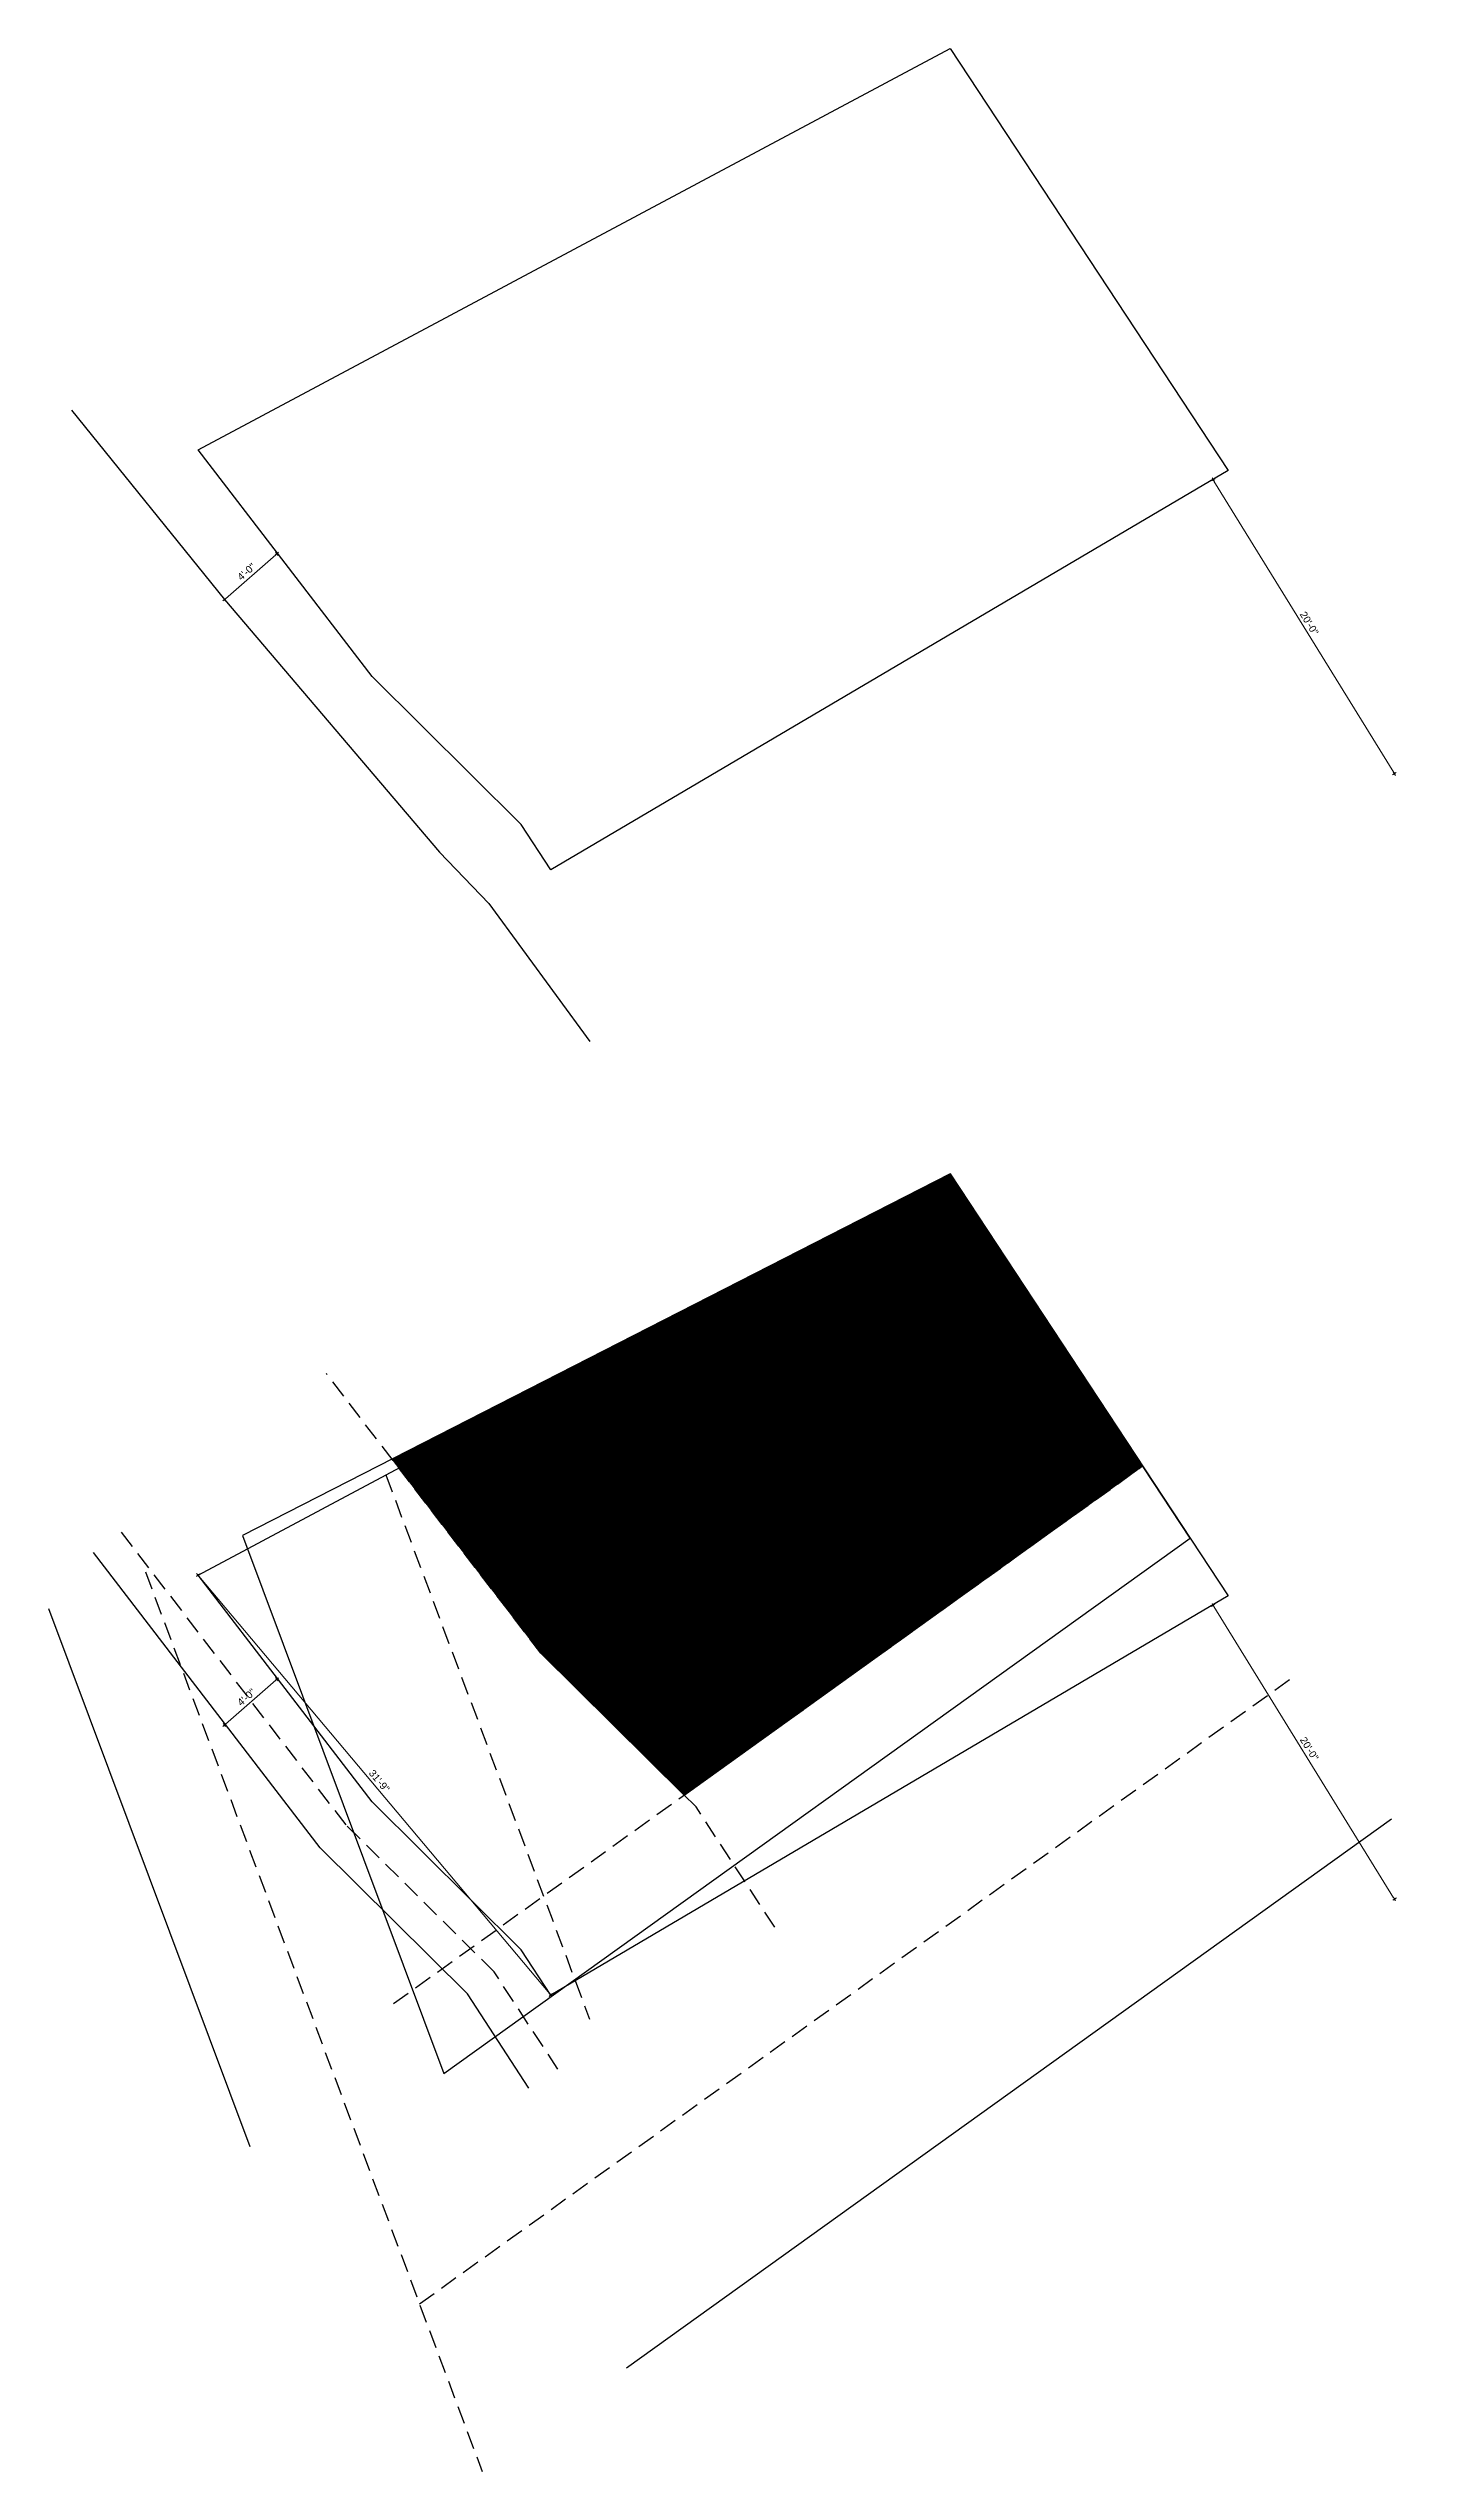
# Model space of a CAD drawing. Header units: inches. Extents: x 123303 to 129491, y -4238 to 902.
# Drawn here: x 125216 to 126161, y -2591 to -908 of the extents above; entities that cross this region are included whole.
import ezdxf

# ---------------------------------------------------------------- set-up
doc = ezdxf.new("R2010")
doc.units = ezdxf.units.IN
doc.header["$LTSCALE"] = 0.5
doc.header["$MEASUREMENT"] = 0
doc.header["$PDMODE"] = 66
doc.linetypes.add('HIDDEN', pattern=[0.375, 0.25, -0.125])
doc.layers.add('hatch', color=9, linetype='Continuous', lineweight=0)
doc.layers.add('Toilet', color=7, linetype='Continuous', lineweight=25)
doc.styles.get("Standard").update_dxf_attribs({"font": 'arial.ttf'})
doc.dimstyles.new('S8', dxfattribs={"dimtxt": 5, "dimasz": 1, "dimexe": 6, "dimexo": 18, "dimgap": 1.9375, "dimtad": 1, "dimdec": 0, "dimzin": 3, "dimdsep": 46, "dimlunit": 4, "dimtxsty": 'Standard', "dimblk": 'dot 2', "dimcen": 12, "dimse1": 1, "dimse2": 1, "dimclrd": 1, "dimclre": 1, "dimclrt": 256, "dimadec": 0, "dimazin": 0, "dimtfac": 0.75, "dimtdec": 0, "dimtix": 1, "dimtmove": 1, "dimatfit": 3, "dimldrblk": 'DOT', "dimfxl": 1, "dimtolj": 1, "dimtzin": 0, "dimlwd": 9, "dimlwe": 9, "dimarcsym": 0})

# ---------------------------------------------------------------- blocks, each defined once
blk = doc.blocks.new('dot1')
at = {"layer": 'hatch'}
h = blk.add_hatch(color=256, dxfattribs=at)
edge = h.paths.add_edge_path()
edge.add_arc((0, 0), 1, 0, 360)
for p, q in [((3, 0), (-3, 0)), ((0, 3), (0, -3))]:
    blk.add_line(p, q, dxfattribs=at)
blk.add_circle((0, 0), 1, dxfattribs=at)
blk = doc.blocks.new('dot 2')
at = {"layer": 'hatch', "xscale": 0.5, "yscale": 0.5, "zscale": 0.5}
blk.add_blockref('dot1', (0, 0), dxfattribs=at)
blk = doc.blocks.new('*D737')
at = {"layer": 'Defpoints', "color": 0, "transparency": 16777216}
for p in [(125380, -2047), (125338, -2072.3), (125343.7, -2078.8)]:
    blk.add_point(p, dxfattribs=at)
at = {"layer": 'Toilet', "color": 1, "lineweight": 9, "transparency": 16777216}
blk.add_line((125373.6, -2041.1), (125338.7, -2071.6), dxfattribs=at)
for p, rotation in [((125374.3, -2040.5), 41.20390580626486), ((125338, -2072.3), 221.2039058062649)]:
    blk.add_blockref('dot 2', p, dxfattribs=dict(at, rotation=rotation))
at = {"layer": 'Toilet', "transparency": 16777216, "insert": (125353.2, -2053), "char_height": 5, "attachment_point": 5, "rotation": 41.2039}
blk.add_mtext('\\A1;4\'-0"', dxfattribs=at)
blk = doc.blocks.new('_Dot')
at = {"color": 0, "linetype": 'ByBlock', "lineweight": -2}
blk.add_line((-0.5, 0), (-1, 0), dxfattribs=at)
at = {"color": 0, "linetype": 'ByBlock', "const_width": 0.5}
blk.add_lwpolyline([(-0.25, 0, 1), (0.25, 0, 1)], format="xyb", close=True, dxfattribs=at)
blk = doc.blocks.new('*D738')
at = {"layer": 'Defpoints', "color": 0, "transparency": 16777216}
for p in [(126035.3, -1982.6), (126161.2, -2186.7), (126150.8, -2193.2)]:
    blk.add_point(p, dxfattribs=at)
at = {"layer": 'Toilet', "color": 1, "lineweight": 9, "transparency": 16777216}
blk.add_line((126025.3, -1989.9), (126150.2, -2192.3), dxfattribs=at)
for p, rotation in [((126024.8, -1989.1), 121.6853932769019), ((126150.8, -2193.2), 301.6853932769019)]:
    blk.add_blockref('dot 2', p, dxfattribs=dict(at, rotation=rotation))
at = {"layer": 'Toilet', "transparency": 16777216, "insert": (126091.6, -2088.8), "char_height": 5, "attachment_point": 5, "rotation": 301.6854}
blk.add_mtext('\\A1;20\'-0"', dxfattribs=at)
blk = doc.blocks.new('*D739')
at = {"layer": 'Defpoints', "color": 0, "transparency": 16777216}
for p in [(125380, -1265.4), (125338, -1290.7), (125343.7, -1297.3)]:
    blk.add_point(p, dxfattribs=at)
at = {"layer": 'Toilet', "color": 1, "lineweight": 9, "transparency": 16777216}
blk.add_line((125373.6, -1259.6), (125338.7, -1290.1), dxfattribs=at)
for p, rotation in [((125374.3, -1258.9), 41.20390580626486), ((125338, -1290.7), 221.2039058062649)]:
    blk.add_blockref('dot 2', p, dxfattribs=dict(at, rotation=rotation))
at = {"layer": 'Toilet', "transparency": 16777216, "insert": (125353.2, -1271.4), "char_height": 5, "attachment_point": 5, "rotation": 41.2039}
blk.add_mtext('\\A1;4\'-0"', dxfattribs=at)

msp = doc.modelspace()

# ---------------------------------------------------------------- hatches: boundary and pattern name
at = {"layer": 'Toilet'}
h = msp.add_hatch(dxfattribs=at)
h.set_pattern_fill('ANSI31', color=256)
h.paths.add_polyline_path([(125975.8, -1892.4), (125842.1, -1689.6), (125454.4, -1887.7), (125557.8, -2022.4), (125657.2, -2121)])

# ---------------------------------------------------------------- linework, layer by layer
at = {"layer": 'Toilet', "color": 3}
for p, q in [((125231.8, -1159.1), (125338, -1290.7)), ((125338, -1290.7), (125487.3, -1466.2)), ((125487.3, -1466.2), (125521.6, -1501.9)), ((125521.6, -1501.9), (125591.7, -1597.7))]:
    msp.add_line(p, q, dxfattribs=at)
at = {"layer": 'Toilet', "color": 240, "true_color": 0xed1f24}
for p, q in [((125842.1, -1689.6), (125350.5, -1940.8)), ((126008.8, -1942.5), (125842.1, -1689.6)), ((125350.5, -1940.8), (125490.4, -2314.4)), ((125490.4, -2314.4), (126008.8, -1942.5)), ((125215.7, -1991.3), (125355.6, -2364.9)), ((125617.2, -2518.8), (126148.7, -2137.5))]:
    msp.add_line(p, q, dxfattribs=at)
at = {"layer": 'Toilet', "color": 240, "linetype": 'HIDDEN', "ltscale": 100, "true_color": 0xed1f24}
for p, q in [((125450.1, -1898.6), (125591.6, -2276.6)), ((125455.5, -2265.7), (125975.8, -1892.4)), ((125283.1, -1966), (125517, -2590.7)), ((125473.4, -2474.3), (126078.8, -2040))]:
    msp.add_line(p, q, dxfattribs=at)
at = {"layer": 'Toilet', "color": 3}
for points in [[(125842.1, -908), (126035.3, -1201.1), (125564.6, -1478.3), (125544, -1446.9), (125440.5, -1344.2), (125319.6, -1186.7)], [(125842.1, -1689.6), (126035.3, -1982.6), (125564.6, -2259.8), (125544, -2228.5), (125440.5, -2125.7), (125319.6, -1968.2)]]:
    msp.add_lwpolyline(points, close=True, dxfattribs=at)
at = {"layer": 'Toilet'}
msp.add_lwpolyline([(125975.8, -1892.4), (125842.1, -1689.6), (125454.4, -1887.7), (125557.8, -2022.4), (125657.2, -2121)], close=True, dxfattribs=at)
at = {"layer": 'Toilet', "color": 3, "linetype": 'HIDDEN', "ltscale": 100}
for points in [[(125720.2, -2212.7), (125665.6, -2129.2), (125557.8, -2022.4), (125408.8, -1828.3)], [(125569.6, -2311.3), (125525.3, -2243.7), (125422.4, -2141.6), (125266.1, -1937.9)]]:
    msp.add_lwpolyline(points, dxfattribs=at)
at = {"layer": 'Toilet', "color": 3}
msp.add_lwpolyline([(125549.5, -2324.4), (125506.7, -2259), (125404.4, -2157.5), (125247, -1952.5)], dxfattribs=at)

# ---------------------------------------------------------------- dimensions: what is measured, and where the dimension line sits
msp.add_aligned_dim(p1=(126035.3, -1201.1), p2=(126161.2, -1405.1), distance=-12.3, dimstyle='S8', override={"dimfxl": 2, "dimfxlon": 1, "dimarcsym": 1}, dxfattribs=at).render()
for p1, p2, distance, picture, middle in [((125380, -1265.4), (125343.7, -1297.3), -8.7, '*D739', (125353.2, -1271.4)), ((126035.3, -1982.6), (126161.2, -2186.7), -12.3, '*D738', (126091.6, -2088.8)), ((125380, -2047), (125343.7, -2078.8), -8.7, '*D737', (125353.2, -2053))]:
    dim = msp.add_aligned_dim(p1=p1, p2=p2, distance=distance, dimstyle='S8', override={"dimfxl": 2, "dimfxlon": 1, "dimarcsym": 1}, dxfattribs=at)
    dim.commit()
    dim.dimension.update_dxf_attribs({"geometry": picture, "text_midpoint": middle})
at = {"layer": 'Toilet'}
msp.add_aligned_dim(p1=(125319.6, -1968.2), p2=(125564.6, -2259.8), distance=0, dimstyle='S8', override={"dimfxl": 2, "dimfxlon": 1, "dimarcsym": 1}, dxfattribs=at).render()

doc.saveas('drawing.dxf')
